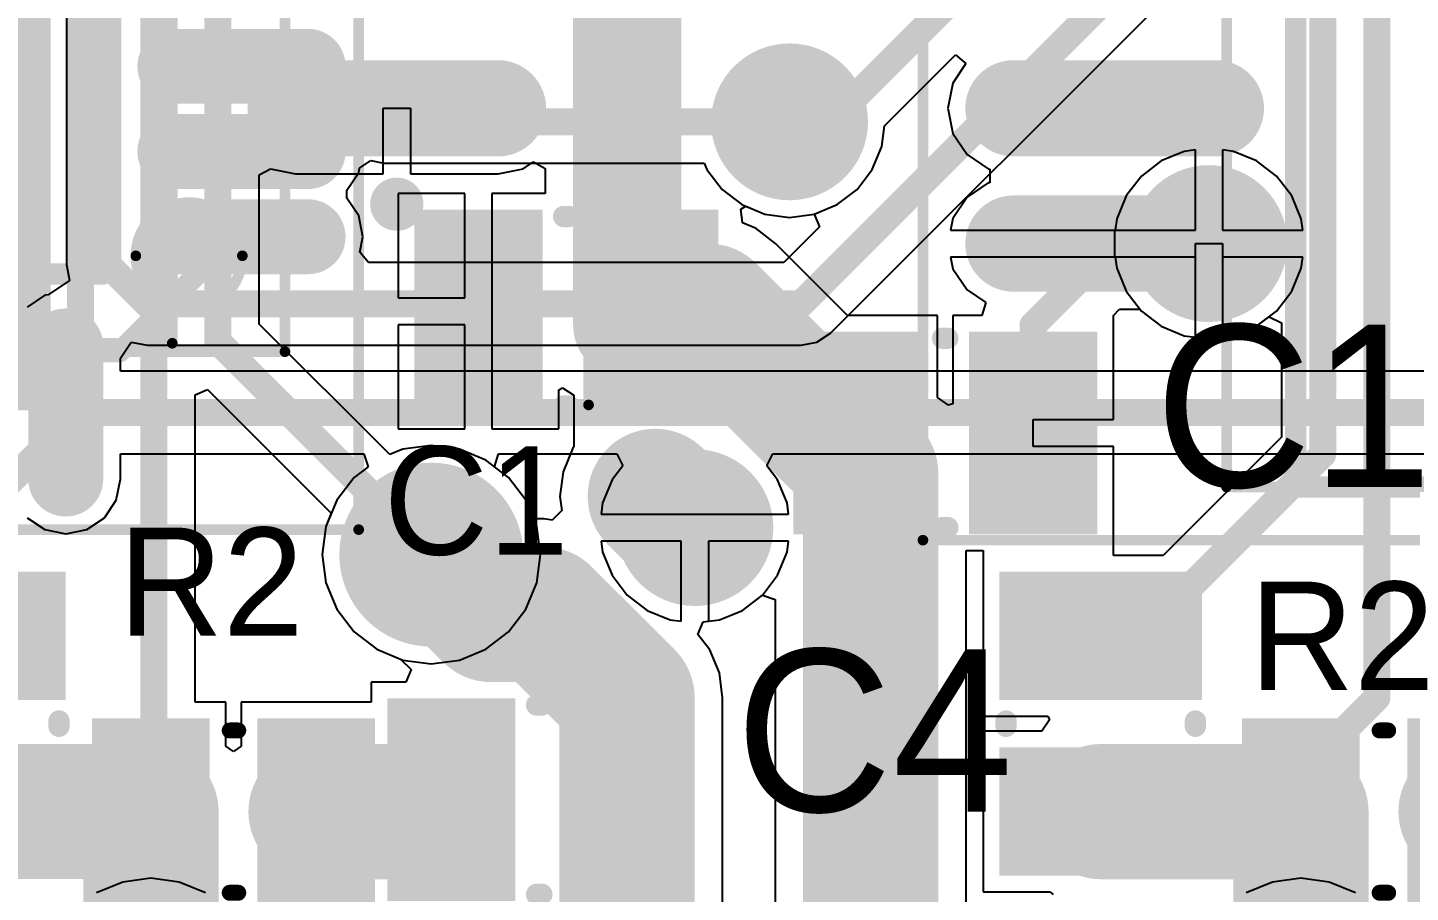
# Model space of a CAD drawing. Extents: x 60.8 to 138.7, y 69.3 to 128.3.
# Drawn here: x 91.53 to 104.51, y 81.28 to 89.4 of the extents above; entities that cross this region are included whole.
import ezdxf

# ---------------------------------------------------------------- set-up
doc = ezdxf.new("R2010")
doc.units = 0
doc.layers.get('0').update_dxf_attribs({"linetype": 'CONTINUOUS'})
for name, color, linetype in [('BOTTOMLAYER', 5, 'CONTINUOUS'), ('BOTTOMOVERLAY', 54, 'CONTINUOUS'), ('BOTTOMPASTE', 16, 'CONTINUOUS'), ('BOTTOMSOLDER', 6, 'CONTINUOUS'), ('MECHANICAL13', 56, 'CONTINUOUS'), ('MECHANICAL15', 56, 'CONTINUOUS'), ('MULTILAYER', 9, 'CONTINUOUS'), ('TOPLAYER', 1, 'CONTINUOUS'), ('TOPOVERLAY', 2, 'CONTINUOUS'), ('TOPPASTE', 8, 'CONTINUOUS'), ('TOPSOLDER', 216, 'CONTINUOUS')]:
    doc.layers.add(name, color=color, linetype=linetype)

# ---------------------------------------------------------------- blocks, each defined once
blk = doc.blocks.new('C0805C_3')
at = {"layer": 'TOPLAYER'}
for points in [[(-0.5, -0.85), (0.5, -0.85), (-0.5, 0.85), (0.5, 0.85)], [(1.15, -0.85), (2.15, -0.85), (1.15, 0.85), (2.15, 0.85)]]:
    blk.add_solid(points, dxfattribs=at)
at = {"layer": 'TOPOVERLAY', "const_width": 0.2}
for points in [[(0.8, 0.889), (0.85, 0.889)], [(0.8, -0.889), (0.85, -0.889)]]:
    blk.add_lwpolyline(points, dxfattribs=at)
at = {"layer": 'TOPOVERLAY', "const_width": 0.1}
for points in [[(0.75, 0.889, 1), (0.85, 0.889, 1)], [(0.8, 0.889, 1), (0.9, 0.889, 1)], [(0.75, -0.889, 1), (0.85, -0.889, 1)], [(0.8, -0.889, 1), (0.9, -0.889, 1)]]:
    blk.add_lwpolyline(points, format="xyb", close=True, dxfattribs=at)
at = {"layer": 'TOPPASTE'}
for points in [[(-0.5, -0.85), (0.5, -0.85), (-0.5, 0.85), (0.5, 0.85)], [(1.15, -0.85), (2.15, -0.85), (1.15, 0.85), (2.15, 0.85)]]:
    blk.add_solid(points, dxfattribs=at)
at = {"layer": 'TOPSOLDER'}
for points in [[(-0.602, -0.952), (0.602, -0.952), (-0.602, 0.952), (0.602, 0.952)], [(1.048, -0.952), (2.252, -0.952), (1.048, 0.952), (2.252, 0.952)]]:
    blk.add_solid(points, dxfattribs=at)
blk = doc.blocks.new('C0805C_4')
at = {"layer": 'TOPLAYER'}
for points in [[(-0.5, -0.85), (0.5, -0.85), (-0.5, 0.85), (0.5, 0.85)], [(1.15, -0.85), (2.15, -0.85), (1.15, 0.85), (2.15, 0.85)]]:
    blk.add_solid(points, dxfattribs=at)
at = {"layer": 'TOPOVERLAY', "const_width": 0.2}
for points in [[(0.85, 0.889), (0.8, 0.889)], [(0.85, -0.889), (0.8, -0.889)]]:
    blk.add_lwpolyline(points, dxfattribs=at)
at = {"layer": 'TOPOVERLAY', "const_width": 0.1}
for points in [[(0.75, 0.889, 1), (0.85, 0.889, 1)], [(0.8, 0.889, 1), (0.9, 0.889, 1)], [(0.75, -0.889, 1), (0.85, -0.889, 1)], [(0.8, -0.889, 1), (0.9, -0.889, 1)]]:
    blk.add_lwpolyline(points, format="xyb", close=True, dxfattribs=at)
at = {"layer": 'TOPPASTE'}
for points in [[(-0.5, -0.85), (0.5, -0.85), (-0.5, 0.85), (0.5, 0.85)], [(1.15, -0.85), (2.15, -0.85), (1.15, 0.85), (2.15, 0.85)]]:
    blk.add_solid(points, dxfattribs=at)
at = {"layer": 'TOPSOLDER'}
for points in [[(-0.602, -0.952), (0.602, -0.952), (-0.602, 0.952), (0.602, 0.952)], [(1.048, -0.952), (2.252, -0.952), (1.048, 0.952), (2.252, 0.952)]]:
    blk.add_solid(points, dxfattribs=at)
blk = doc.blocks.new('C0805C_9')
at = {"layer": 'TOPLAYER'}
for points in [[(-0.5, -0.85), (0.5, -0.85), (-0.5, 0.85), (0.5, 0.85)], [(1.15, -0.85), (2.15, -0.85), (1.15, 0.85), (2.15, 0.85)]]:
    blk.add_solid(points, dxfattribs=at)
at = {"layer": 'TOPOVERLAY', "const_width": 0.2}
for points in [[(0.8, 0.889), (0.85, 0.889)], [(0.8, -0.889), (0.85, -0.889)]]:
    blk.add_lwpolyline(points, dxfattribs=at)
at = {"layer": 'TOPOVERLAY', "const_width": 0.1}
for points in [[(0.75, 0.889, 1), (0.85, 0.889, 1)], [(0.8, 0.889, 1), (0.9, 0.889, 1)], [(0.75, -0.889, 1), (0.85, -0.889, 1)], [(0.8, -0.889, 1), (0.9, -0.889, 1)]]:
    blk.add_lwpolyline(points, format="xyb", close=True, dxfattribs=at)
at = {"layer": 'TOPPASTE'}
for points in [[(-0.5, -0.85), (0.5, -0.85), (-0.5, 0.85), (0.5, 0.85)], [(1.15, -0.85), (2.15, -0.85), (1.15, 0.85), (2.15, 0.85)]]:
    blk.add_solid(points, dxfattribs=at)
at = {"layer": 'TOPSOLDER'}
for points in [[(-0.602, -0.952), (0.602, -0.952), (-0.602, 0.952), (0.602, 0.952)], [(1.048, -0.952), (2.252, -0.952), (1.048, 0.952), (2.252, 0.952)]]:
    blk.add_solid(points, dxfattribs=at)
blk = doc.blocks.new('C0805C_12')
at = {"layer": 'TOPLAYER'}
for points in [[(-0.5, -0.85), (0.5, -0.85), (-0.5, 0.85), (0.5, 0.85)], [(1.15, -0.85), (2.15, -0.85), (1.15, 0.85), (2.15, 0.85)]]:
    blk.add_solid(points, dxfattribs=at)
at = {"layer": 'TOPOVERLAY', "const_width": 0.2}
for points in [[(0.85, 0.889), (0.8, 0.889)], [(0.85, -0.889), (0.8, -0.889)]]:
    blk.add_lwpolyline(points, dxfattribs=at)
at = {"layer": 'TOPOVERLAY', "const_width": 0.1}
for points in [[(0.75, 0.889, 1), (0.85, 0.889, 1)], [(0.8, 0.889, 1), (0.9, 0.889, 1)], [(0.75, -0.889, 1), (0.85, -0.889, 1)], [(0.8, -0.889, 1), (0.9, -0.889, 1)]]:
    blk.add_lwpolyline(points, format="xyb", close=True, dxfattribs=at)
at = {"layer": 'TOPPASTE'}
for points in [[(-0.5, -0.85), (0.5, -0.85), (-0.5, 0.85), (0.5, 0.85)], [(1.15, -0.85), (2.15, -0.85), (1.15, 0.85), (2.15, 0.85)]]:
    blk.add_solid(points, dxfattribs=at)
at = {"layer": 'TOPSOLDER'}
for points in [[(-0.602, -0.952), (0.602, -0.952), (-0.602, 0.952), (0.602, 0.952)], [(1.048, -0.952), (2.252, -0.952), (1.048, 0.952), (2.252, 0.952)]]:
    blk.add_solid(points, dxfattribs=at)
blk = doc.blocks.new('C0805C_13')
at = {"layer": 'TOPLAYER'}
for points in [[(-0.5, -0.85), (0.5, -0.85), (-0.5, 0.85), (0.5, 0.85)], [(1.15, -0.85), (2.15, -0.85), (1.15, 0.85), (2.15, 0.85)]]:
    blk.add_solid(points, dxfattribs=at)
at = {"layer": 'TOPOVERLAY', "const_width": 0.2}
for points in [[(0.85, 0.889), (0.8, 0.889)], [(0.85, -0.889), (0.8, -0.889)]]:
    blk.add_lwpolyline(points, dxfattribs=at)
at = {"layer": 'TOPOVERLAY', "const_width": 0.1}
for points in [[(0.75, 0.889, 1), (0.85, 0.889, 1)], [(0.8, 0.889, 1), (0.9, 0.889, 1)], [(0.75, -0.889, 1), (0.85, -0.889, 1)], [(0.8, -0.889, 1), (0.9, -0.889, 1)]]:
    blk.add_lwpolyline(points, format="xyb", close=True, dxfattribs=at)
at = {"layer": 'TOPPASTE'}
for points in [[(-0.5, -0.85), (0.5, -0.85), (-0.5, 0.85), (0.5, 0.85)], [(1.15, -0.85), (2.15, -0.85), (1.15, 0.85), (2.15, 0.85)]]:
    blk.add_solid(points, dxfattribs=at)
at = {"layer": 'TOPSOLDER'}
for points in [[(-0.602, -0.952), (0.602, -0.952), (-0.602, 0.952), (0.602, 0.952)], [(1.048, -0.952), (2.252, -0.952), (1.048, 0.952), (2.252, 0.952)]]:
    blk.add_solid(points, dxfattribs=at)
blk = doc.blocks.new('P____SO20_M_29')
at = {"layer": 'MECHANICAL13', "const_width": 0.1}
for points in [[(5.55, 8), (-5.55, 8)], [(-5.55, 8), (-5.55, -8)]]:
    blk.add_lwpolyline(points, dxfattribs=at)
at = {"layer": 'MECHANICAL13'}
for points, const_width in [([(-5.575, 8, 1), (-5.525, 8, 1)], 0.05), ([(-5.575, 8, 1), (-5.525, 8, 1)], 0.05), ([(-4.15, 7.1, 1), (-5.15, 7.1, 1)], 0.1), ([(-5.175, 7.1, 1), (-5.125, 7.1, 1)], 0.05), ([(-4.175, 7.1, 1), (-4.125, 7.1, 1)], 0.05)]:
    blk.add_lwpolyline(points, format="xyb", close=True, dxfattribs=dict(at, const_width=const_width))
at = {"layer": 'MECHANICAL15', "const_width": 0.1}
for points in [[(8.4, 8.5), (-8.4, 8.5)], [(-8.4, 8.5), (-8.4, -8.5)]]:
    blk.add_lwpolyline(points, dxfattribs=at)
at = {"layer": 'MECHANICAL15', "const_width": 0.05}
blk.add_lwpolyline([(-8.425, 8.5, 1), (-8.375, 8.5, 1)], format="xyb", close=True, dxfattribs=at)
blk.add_lwpolyline([(-8.425, 8.5, 1), (-8.375, 8.5, 1)], format="xyb", close=True, dxfattribs=at)
at = {"layer": 'TOPLAYER', "const_width": 0.7}
blk.add_lwpolyline([(-7.55, 5.715), (-5.65, 5.715)], dxfattribs=at)
at = {"layer": 'TOPLAYER', "const_width": 0.35}
for points in [[(-7.725, 5.715, 1), (-7.375, 5.715, 1)], [(-5.825, 5.715, 1), (-5.475, 5.715, 1)]]:
    blk.add_lwpolyline(points, format="xyb", close=True, dxfattribs=at)
at = {"layer": 'TOPLAYER'}
blk.add_solid([(-3.25, -8.4), (3.25, -8.4), (-3.25, 8.4), (3.25, 8.4)], dxfattribs=at)
at = {"layer": 'TOPOVERLAY', "const_width": 0.2}
for points in [[(-4, 8), (-4.9, 7.1)], [(-3.65, 8), (-4, 8)], [(-4.9, 7.1), (-4.9, -8)]]:
    blk.add_lwpolyline(points, dxfattribs=at)
at = {"layer": 'TOPOVERLAY'}
for points, const_width in [([(-4.05, 8, 1), (-3.95, 8, 1)], 0.1), ([(-4.05, 8, 1), (-3.95, 8, 1)], 0.1), ([(-3.7, 8, 1), (-3.6, 8, 1)], 0.1), ([(-4.95, 7.1, 1), (-4.85, 7.1, 1)], 0.1), ([(-4.95, 7.1, 1), (-4.85, 7.1, 1)], 0.1), ([(-6.475, 6.615, 1), (-6.725, 6.615, 1)], 0.25), ([(-6.787, 6.615, 1), (-6.663, 6.615, 1)], 0.125), ([(-6.537, 6.615, 1), (-6.412, 6.615, 1)], 0.125)]:
    blk.add_lwpolyline(points, format="xyb", close=True, dxfattribs=dict(at, const_width=const_width))
at = {"layer": 'TOPPASTE', "const_width": 0.7}
blk.add_lwpolyline([(-7.55, 5.715), (-5.65, 5.715)], dxfattribs=at)
at = {"layer": 'TOPPASTE', "const_width": 0.35}
for points in [[(-7.725, 5.715, 1), (-7.375, 5.715, 1)], [(-5.825, 5.715, 1), (-5.475, 5.715, 1)]]:
    blk.add_lwpolyline(points, format="xyb", close=True, dxfattribs=at)
at = {"layer": 'TOPPASTE'}
blk.add_solid([(-3.25, -8.4), (3.25, -8.4), (-3.25, 8.4), (3.25, 8.4)], dxfattribs=at)
at = {"layer": 'TOPSOLDER', "const_width": 0.903}
blk.add_lwpolyline([(-7.55, 5.715), (-5.65, 5.715)], dxfattribs=at)
at = {"layer": 'TOPSOLDER', "const_width": 0.452}
for points in [[(-7.776, 5.715, 1), (-7.324, 5.715, 1)], [(-5.876, 5.715, 1), (-5.424, 5.715, 1)]]:
    blk.add_lwpolyline(points, format="xyb", close=True, dxfattribs=at)
at = {"layer": 'TOPSOLDER'}
blk.add_solid([(-3.352, -8.502), (3.352, -8.502), (-3.352, 8.502), (3.352, 8.502)], dxfattribs=at)
blk = doc.blocks.new('P____SO20_M_30')
at = {"layer": 'MECHANICAL13', "const_width": 0.1}
for points in [[(-5.55, -8), (-5.55, 8)], [(-5.55, -8), (5.55, -8)]]:
    blk.add_lwpolyline(points, dxfattribs=at)
at = {"layer": 'MECHANICAL13', "const_width": 0.05}
blk.add_lwpolyline([(-5.575, -8, 1), (-5.525, -8, 1)], format="xyb", close=True, dxfattribs=at)
blk.add_lwpolyline([(-5.575, -8, 1), (-5.525, -8, 1)], format="xyb", close=True, dxfattribs=at)
at = {"layer": 'MECHANICAL15', "const_width": 0.1}
for points in [[(-8.4, -8.5), (-8.4, 8.5)], [(-8.4, -8.5), (8.4, -8.5)]]:
    blk.add_lwpolyline(points, dxfattribs=at)
at = {"layer": 'MECHANICAL15', "const_width": 0.05}
blk.add_lwpolyline([(-8.425, -8.5, 1), (-8.375, -8.5, 1)], format="xyb", close=True, dxfattribs=at)
blk.add_lwpolyline([(-8.425, -8.5, 1), (-8.375, -8.5, 1)], format="xyb", close=True, dxfattribs=at)
at = {"layer": 'TOPLAYER', "const_width": 0.7}
for points in [[(-7.55, -4.445), (-5.65, -4.445)], [(-7.55, -5.715), (-5.65, -5.715)]]:
    blk.add_lwpolyline(points, dxfattribs=at)
at = {"layer": 'TOPLAYER', "const_width": 0.35}
for points in [[(-7.725, -4.445, 1), (-7.375, -4.445, 1)], [(-5.825, -4.445, 1), (-5.475, -4.445, 1)], [(-7.725, -5.715, 1), (-7.375, -5.715, 1)], [(-5.825, -5.715, 1), (-5.475, -5.715, 1)]]:
    blk.add_lwpolyline(points, format="xyb", close=True, dxfattribs=at)
at = {"layer": 'TOPOVERLAY', "const_width": 0.2}
for points in [[(-4.9, -8), (-4.9, 7.1)], [(-4.9, -8), (-3.65, -8)]]:
    blk.add_lwpolyline(points, dxfattribs=at)
at = {"layer": 'TOPOVERLAY', "const_width": 0.1}
blk.add_lwpolyline([(-4.95, -8, 1), (-4.85, -8, 1)], format="xyb", close=True, dxfattribs=at)
blk.add_lwpolyline([(-4.95, -8, 1), (-4.85, -8, 1)], format="xyb", close=True, dxfattribs=at)
at = {"layer": 'TOPPASTE', "const_width": 0.7}
for points in [[(-7.55, -4.445), (-5.65, -4.445)], [(-7.55, -5.715), (-5.65, -5.715)]]:
    blk.add_lwpolyline(points, dxfattribs=at)
at = {"layer": 'TOPPASTE', "const_width": 0.35}
for points in [[(-7.725, -4.445, 1), (-7.375, -4.445, 1)], [(-5.825, -4.445, 1), (-5.475, -4.445, 1)], [(-7.725, -5.715, 1), (-7.375, -5.715, 1)], [(-5.825, -5.715, 1), (-5.475, -5.715, 1)]]:
    blk.add_lwpolyline(points, format="xyb", close=True, dxfattribs=at)
at = {"layer": 'TOPSOLDER', "const_width": 0.903}
for points in [[(-7.55, -4.445), (-5.65, -4.445)], [(-7.55, -5.715), (-5.65, -5.715)]]:
    blk.add_lwpolyline(points, dxfattribs=at)
at = {"layer": 'TOPSOLDER', "const_width": 0.452}
for points in [[(-7.776, -4.445, 1), (-7.324, -4.445, 1)], [(-5.876, -4.445, 1), (-5.424, -4.445, 1)], [(-7.776, -5.715, 1), (-7.324, -5.715, 1)], [(-5.876, -5.715, 1), (-5.424, -5.715, 1)]]:
    blk.add_lwpolyline(points, format="xyb", close=True, dxfattribs=at)
blk = doc.blocks.new('C0805R_40')
at = {"layer": 'TOPLAYER'}
for points in [[(-0.45, -0.775), (0.45, -0.775), (-0.45, 0.775), (0.45, 0.775)], [(1.1, -0.775), (2, -0.775), (1.1, 0.775), (2, 0.775)]]:
    blk.add_solid(points, dxfattribs=at)
at = {"layer": 'TOPOVERLAY', "const_width": 0.15}
for points in [[(0.81, 0.762), (0.73, 0.762)], [(0.81, -0.762), (0.73, -0.762)]]:
    blk.add_lwpolyline(points, dxfattribs=at)
at = {"layer": 'TOPOVERLAY', "const_width": 0.075}
for points in [[(0.693, 0.762, 1), (0.768, 0.762, 1)], [(0.773, 0.762, 1), (0.848, 0.762, 1)], [(0.693, -0.762, 1), (0.768, -0.762, 1)], [(0.773, -0.762, 1), (0.848, -0.762, 1)]]:
    blk.add_lwpolyline(points, format="xyb", close=True, dxfattribs=at)
at = {"layer": 'TOPPASTE'}
for points in [[(-0.45, -0.775), (0.45, -0.775), (-0.45, 0.775), (0.45, 0.775)], [(1.1, -0.775), (2, -0.775), (1.1, 0.775), (2, 0.775)]]:
    blk.add_solid(points, dxfattribs=at)
at = {"layer": 'TOPSOLDER'}
for points in [[(-0.552, -0.877), (0.552, -0.877), (-0.552, 0.877), (0.552, 0.877)], [(0.998, -0.877), (2.102, -0.877), (0.998, 0.877), (2.102, 0.877)]]:
    blk.add_solid(points, dxfattribs=at)
blk = doc.blocks.new('C0805R_41')
at = {"layer": 'TOPLAYER'}
for points in [[(-0.45, -0.775), (0.45, -0.775), (-0.45, 0.775), (0.45, 0.775)], [(1.1, -0.775), (2, -0.775), (1.1, 0.775), (2, 0.775)]]:
    blk.add_solid(points, dxfattribs=at)
at = {"layer": 'TOPOVERLAY', "const_width": 0.15}
for points in [[(0.81, 0.762), (0.73, 0.762)], [(0.81, -0.762), (0.73, -0.762)]]:
    blk.add_lwpolyline(points, dxfattribs=at)
at = {"layer": 'TOPOVERLAY', "const_width": 0.075}
for points in [[(0.693, 0.762, 1), (0.768, 0.762, 1)], [(0.773, 0.762, 1), (0.848, 0.762, 1)], [(0.693, -0.762, 1), (0.768, -0.762, 1)], [(0.773, -0.762, 1), (0.848, -0.762, 1)]]:
    blk.add_lwpolyline(points, format="xyb", close=True, dxfattribs=at)
at = {"layer": 'TOPPASTE'}
for points in [[(-0.45, -0.775), (0.45, -0.775), (-0.45, 0.775), (0.45, 0.775)], [(1.1, -0.775), (2, -0.775), (1.1, 0.775), (2, 0.775)]]:
    blk.add_solid(points, dxfattribs=at)
at = {"layer": 'TOPSOLDER'}
for points in [[(-0.552, -0.877), (0.552, -0.877), (-0.552, 0.877), (0.552, 0.877)], [(0.998, -0.877), (2.102, -0.877), (0.998, 0.877), (2.102, 0.877)]]:
    blk.add_solid(points, dxfattribs=at)
blk = doc.blocks.new('TQFP_PT44_N_B_57')
at = {"layer": 'BOTTOMLAYER', "const_width": 0.5}
for points in [[(6.275, -2.4), (5.025, -2.4)], [(6.275, -3.2), (5.025, -3.2)], [(6.275, -4), (5.025, -4)], [(4, -5.025), (4, -6.275)]]:
    blk.add_lwpolyline(points, dxfattribs=at)
at = {"layer": 'BOTTOMLAYER', "const_width": 0.25}
for points in [[(4.9, -2.4, 1), (5.15, -2.4, 1)], [(6.15, -2.4, 1), (6.4, -2.4, 1)], [(4.9, -3.2, 1), (5.15, -3.2, 1)], [(6.15, -3.2, 1), (6.4, -3.2, 1)], [(4.9, -4, 1), (5.15, -4, 1)], [(6.15, -4, 1), (6.4, -4, 1)], [(3.875, -5.025, 1), (4.125, -5.025, 1)], [(3.875, -6.275, 1), (4.125, -6.275, 1)]]:
    blk.add_lwpolyline(points, format="xyb", close=True, dxfattribs=at)
at = {"layer": 'BOTTOMOVERLAY', "const_width": 0.2}
for points in [[(4.35, -4.35), (4.35, 4.35)], [(-4.35, -4.35), (4.35, -4.35)]]:
    blk.add_lwpolyline(points, dxfattribs=at)
at = {"layer": 'BOTTOMOVERLAY', "const_width": 0.1}
blk.add_lwpolyline([(4.3, -4.35, 1), (4.4, -4.35, 1)], format="xyb", close=True, dxfattribs=at)
blk.add_lwpolyline([(4.3, -4.35, 1), (4.4, -4.35, 1)], format="xyb", close=True, dxfattribs=at)
at = {"layer": 'BOTTOMPASTE', "const_width": 0.5}
for points in [[(6.275, -2.4), (5.025, -2.4)], [(6.275, -3.2), (5.025, -3.2)], [(6.275, -4), (5.025, -4)], [(4, -5.025), (4, -6.275)]]:
    blk.add_lwpolyline(points, dxfattribs=at)
at = {"layer": 'BOTTOMPASTE', "const_width": 0.25}
for points in [[(4.9, -2.4, 1), (5.15, -2.4, 1)], [(6.15, -2.4, 1), (6.4, -2.4, 1)], [(4.9, -3.2, 1), (5.15, -3.2, 1)], [(6.15, -3.2, 1), (6.4, -3.2, 1)], [(4.9, -4, 1), (5.15, -4, 1)], [(6.15, -4, 1), (6.4, -4, 1)], [(3.875, -5.025, 1), (4.125, -5.025, 1)], [(3.875, -6.275, 1), (4.125, -6.275, 1)]]:
    blk.add_lwpolyline(points, format="xyb", close=True, dxfattribs=at)
at = {"layer": 'BOTTOMSOLDER', "const_width": 0.703}
for points in [[(6.275, -2.4), (5.025, -2.4)], [(6.275, -3.2), (5.025, -3.2)], [(6.275, -4), (5.025, -4)], [(4, -5.025), (4, -6.275)]]:
    blk.add_lwpolyline(points, dxfattribs=at)
at = {"layer": 'BOTTOMSOLDER', "const_width": 0.352}
for points in [[(4.849, -2.4, 1), (5.201, -2.4, 1)], [(6.099, -2.4, 1), (6.451, -2.4, 1)], [(4.849, -3.2, 1), (5.201, -3.2, 1)], [(6.099, -3.2, 1), (6.451, -3.2, 1)], [(4.849, -4, 1), (5.201, -4, 1)], [(6.099, -4, 1), (6.451, -4, 1)], [(3.824, -5.025, 1), (4.176, -5.025, 1)], [(3.824, -6.275, 1), (4.176, -6.275, 1)]]:
    blk.add_lwpolyline(points, format="xyb", close=True, dxfattribs=at)
at = {"layer": 'MECHANICAL13', "const_width": 0.1}
for points in [[(5, -5), (5, 5)], [(-5, -5), (5, -5)]]:
    blk.add_lwpolyline(points, dxfattribs=at)
at = {"layer": 'MECHANICAL13', "const_width": 0.05}
blk.add_lwpolyline([(4.975, -5, 1), (5.025, -5, 1)], format="xyb", close=True, dxfattribs=at)
blk.add_lwpolyline([(4.975, -5, 1), (5.025, -5, 1)], format="xyb", close=True, dxfattribs=at)
at = {"layer": 'MECHANICAL15', "const_width": 0.1}
for points in [[(6.75, -6.75), (6.75, 6.75)], [(-6.75, -6.75), (6.75, -6.75)]]:
    blk.add_lwpolyline(points, dxfattribs=at)
at = {"layer": 'MECHANICAL15', "const_width": 0.05}
blk.add_lwpolyline([(6.725, -6.75, 1), (6.775, -6.75, 1)], format="xyb", close=True, dxfattribs=at)
blk.add_lwpolyline([(6.725, -6.75, 1), (6.775, -6.75, 1)], format="xyb", close=True, dxfattribs=at)

msp = doc.modelspace()

# ---------------------------------------------------------------- linework, layer by layer
at = {"layer": 'BOTTOMLAYER'}
for p, q in [((99.062, 86.534), (104.528, 92)), ((91.89, 91.77), (91.89, 87.179)), ((94.642, 88.084), (94.747, 88.155)), ((94.747, 88.155), (94.869, 88.131)), ((102.168, 88.153), (101.982, 88.01)), ((102.384, 88.242), (102.168, 88.153)), ((102.489, 88.256), (102.384, 88.242)), ((102.489, 87.503), (102.489, 88.256)), ((102.848, 88.242), (102.743, 88.256)), ((102.743, 88.256), (102.743, 87.503)), ((103.064, 88.153), (102.848, 88.242)), ((103.25, 88.01), (103.064, 88.153)), ((94.522, 87.877), (94.634, 88.043)), ((94.634, 88.043), (94.642, 88.084)), ((94.869, 88.131), (97.878, 88.131)), ((97.878, 88.131), (97.902, 88.071)), ((97.902, 88.071), (98.045, 87.885)), ((101.982, 88.01), (101.839, 87.824)), ((103.393, 87.824), (103.25, 88.01)), ((94.522, 87.803), (94.522, 87.877)), ((98.045, 87.885), (98.231, 87.742)), ((94.634, 87.637), (94.522, 87.803)), ((101.839, 87.824), (101.75, 87.608)), ((103.482, 87.608), (103.393, 87.824)), ((94.673, 87.44), (94.634, 87.637)), ((98.231, 87.742), (98.447, 87.653)), ((98.447, 87.653), (98.679, 87.622)), ((98.679, 87.622), (98.911, 87.653)), ((98.911, 87.653), (98.911, 87.653)), ((98.911, 87.653), (98.911, 87.653)), ((98.911, 87.653), (98.911, 87.653)), ((98.911, 87.653), (98.961, 87.532)), ((98.961, 87.532), (98.626, 87.197)), ((101.75, 87.608), (101.736, 87.503)), ((101.736, 87.503), (102.489, 87.503)), ((102.743, 87.503), (103.496, 87.503)), ((103.496, 87.503), (103.482, 87.608)), ((94.644, 87.296), (94.673, 87.44)), ((94.725, 87.197), (94.644, 87.296)), ((102.489, 87.249), (101.736, 87.249)), ((101.736, 87.249), (101.75, 87.144)), ((102.489, 86.496), (102.489, 87.249)), ((103.496, 87.249), (102.743, 87.249)), ((102.743, 87.249), (102.743, 86.496)), ((103.482, 87.144), (103.496, 87.249)), ((91.89, 87.179), (91.919, 87.03)), ((98.626, 87.197), (94.725, 87.197)), ((101.75, 87.144), (101.839, 86.928)), ((103.393, 86.928), (103.482, 87.144)), ((91.919, 87.03), (91.719, 86.896)), ((91.687, 86.89), (91.521, 86.778)), ((91.719, 86.896), (91.687, 86.89)), ((101.839, 86.928), (101.982, 86.742)), ((103.25, 86.742), (103.393, 86.928)), ((101.982, 86.742), (102.168, 86.599)), ((103.064, 86.599), (103.25, 86.742)), ((102.168, 86.599), (102.384, 86.51)), ((102.848, 86.51), (103.064, 86.599)), ((92.398, 86.299), (92.499, 86.45)), ((92.499, 86.45), (92.648, 86.421)), ((98.787, 86.421), (98.935, 86.45)), ((98.935, 86.45), (99.062, 86.534)), ((102.384, 86.51), (102.489, 86.496)), ((102.743, 86.496), (102.848, 86.51)), ((92.648, 86.421), (98.787, 86.421)), ((92.398, 86.178), (92.398, 86.299)), ((113.823, 86.178), (92.398, 86.178)), ((92.398, 85.165), (92.398, 85.402)), ((92.398, 85.402), (94.682, 85.402)), ((94.723, 85.281), (94.591, 85.18)), ((94.682, 85.402), (94.723, 85.281)), ((95.908, 85.281), (95.948, 85.402)), ((96.04, 85.18), (95.908, 85.281)), ((95.948, 85.402), (97.057, 85.402)), ((97.113, 85.288), (97.013, 85.157)), ((97.057, 85.402), (97.113, 85.288)), ((98.467, 85.288), (98.523, 85.402)), ((98.567, 85.157), (98.467, 85.288)), ((98.523, 85.402), (113.984, 85.402)), ((92.359, 84.968), (92.398, 85.165)), ((94.591, 85.18), (94.428, 84.967)), ((96.203, 84.967), (96.04, 85.18)), ((97.013, 85.157), (96.924, 84.941)), ((98.656, 84.941), (98.567, 85.157)), ((92.247, 84.802), (92.359, 84.968)), ((94.428, 84.967), (94.326, 84.72)), ((96.305, 84.72), (96.203, 84.967)), ((96.924, 84.941), (96.91, 84.836)), ((98.67, 84.836), (98.656, 84.941)), ((91.521, 84.802), (91.687, 84.69)), ((92.081, 84.69), (92.247, 84.802)), ((96.91, 84.836), (98.67, 84.836)), ((91.687, 84.69), (91.884, 84.651)), ((91.884, 84.651), (92.081, 84.69)), ((94.326, 84.72), (94.291, 84.455)), ((96.34, 84.455), (96.305, 84.72)), ((97.663, 84.582), (96.91, 84.582)), ((96.91, 84.582), (96.924, 84.477)), ((97.663, 83.829), (97.663, 84.582)), ((98.67, 84.582), (97.917, 84.582)), ((97.917, 84.582), (97.917, 83.829)), ((98.656, 84.477), (98.67, 84.582)), ((94.291, 84.455), (94.326, 84.19)), ((96.305, 84.19), (96.34, 84.455)), ((96.924, 84.477), (97.013, 84.261)), ((98.567, 84.261), (98.656, 84.477)), ((97.013, 84.261), (97.156, 84.075)), ((98.424, 84.075), (98.567, 84.261)), ((94.326, 84.19), (94.428, 83.943)), ((96.203, 83.943), (96.305, 84.19)), ((97.156, 84.075), (97.342, 83.932)), ((98.238, 83.932), (98.424, 84.075)), ((94.428, 83.943), (94.591, 83.73)), ((96.04, 83.73), (96.203, 83.943)), ((97.342, 83.932), (97.558, 83.843)), ((98.022, 83.843), (98.238, 83.932)), ((94.591, 83.73), (94.803, 83.568)), ((95.828, 83.568), (96.04, 83.73)), ((97.558, 83.843), (97.663, 83.829)), ((97.917, 83.829), (98.022, 83.843)), ((94.803, 83.568), (95.05, 83.465)), ((95.05, 83.465), (95.315, 83.43)), ((95.315, 83.43), (95.581, 83.465)), ((95.581, 83.465), (95.828, 83.568)), ((92.684, 81.416), (92.419, 81.381)), ((92.949, 81.381), (92.684, 81.416)), ((103.479, 81.416), (103.214, 81.381)), ((103.744, 81.381), (103.479, 81.416)), ((92.419, 81.381), (92.172, 81.278)), ((93.196, 81.278), (92.949, 81.381)), ((103.214, 81.381), (102.967, 81.278)), ((103.991, 81.278), (103.744, 81.381))]:
    msp.add_line(p, q, dxfattribs=at)
at = {"layer": 'BOTTOMLAYER', "const_width": 0.254}
for points in [[(98.787, 86.809), (104.253, 92.275)], [(92.278, 87.179), (92.278, 91.77)], [(93.534, 89.04), (93.538, 89.036)], [(93.538, 89.036), (94.352, 89.036)], [(94.352, 89.036), (94.869, 88.519)], [(94.869, 88.519), (98.679, 88.519)], [(92.278, 87.179), (92.648, 86.809)], [(92.648, 86.809), (98.787, 86.809)], [(91.884, 85.79), (113.984, 85.79)]]:
    msp.add_lwpolyline(points, dxfattribs=at)
at = {"layer": 'BOTTOMLAYER'}
for points, const_width in [([(93.471, 89.04, 1), (93.598, 89.04, 1)], 0.127), ([(93.475, 89.036, 1), (93.602, 89.036, 1)], 0.127), ([(93.475, 89.036, 1), (93.602, 89.036, 1)], 0.127), ([(94.289, 89.036, 1), (94.416, 89.036, 1)], 0.127), ([(94.289, 89.036, 1), (94.416, 89.036, 1)], 0.127), ([(98.361, 88.519, 1), (98.996, 88.519, 1)], 0.635), ([(94.805, 88.519, 1), (94.932, 88.519, 1)], 0.127), ([(94.805, 88.519, 1), (94.932, 88.519, 1)], 0.127), ([(98.615, 88.519, 1), (98.742, 88.519, 1)], 0.127), ([(102.299, 87.376, 1), (102.933, 87.376, 1)], 0.635), ([(92.215, 87.179, 1), (92.342, 87.179, 1)], 0.127), ([(92.215, 87.179, 1), (92.342, 87.179, 1)], 0.127), ([(92.584, 86.809, 1), (92.711, 86.809, 1)], 0.127), ([(92.584, 86.809, 1), (92.711, 86.809, 1)], 0.127), ([(98.723, 86.809, 1), (98.85, 86.809, 1)], 0.127), ([(98.723, 86.809, 1), (98.85, 86.809, 1)], 0.127), ([(91.821, 85.79, 1), (91.948, 85.79, 1)], 0.127), ([(97.472, 84.709, 1), (98.107, 84.709, 1)], 0.635), ([(94.934, 84.455, 1), (95.696, 84.455, 1)], 0.762)]:
    msp.add_lwpolyline(points, format="xyb", close=True, dxfattribs=dict(at, const_width=const_width))
at = {"layer": 'BOTTOMSOLDER'}
for points, const_width in [([(98.311, 88.519, 1), (99.047, 88.519, 1)], 0.737), ([(102.248, 87.376, 1), (102.984, 87.376, 1)], 0.737), ([(97.422, 84.709, 1), (98.158, 84.709, 1)], 0.737), ([(94.884, 84.455, 1), (95.747, 84.455, 1)], 0.864)]:
    msp.add_lwpolyline(points, format="xyb", close=True, dxfattribs=dict(at, const_width=const_width))
at = {"layer": 'MULTILAYER'}
for points, const_width in [([(98.361, 88.519, 1), (98.996, 88.519, 1)], 0.635), ([(102.299, 87.376, 1), (102.933, 87.376, 1)], 0.635), ([(97.472, 84.709, 1), (98.107, 84.709, 1)], 0.635), ([(94.934, 84.455, 1), (95.696, 84.455, 1)], 0.762)]:
    msp.add_lwpolyline(points, format="xyb", close=True, dxfattribs=dict(at, const_width=const_width))
at = {"layer": 'TOPLAYER'}
for p, q in [((99.571, 88.48), (100.237, 89.147)), ((100.335, 89.066), (100.212, 88.882)), ((100.237, 89.147), (100.335, 89.066)), ((100.212, 88.882), (100.165, 88.646)), ((94.865, 88.03), (94.865, 88.646)), ((94.865, 88.646), (95.119, 88.646)), ((95.119, 88.646), (95.119, 88.03)), ((100.165, 88.646), (100.212, 88.41)), ((99.545, 88.287), (99.571, 88.48)), ((100.212, 88.41), (100.346, 88.211)), ((99.456, 88.071), (99.545, 88.287)), ((96.178, 88.077), (96.274, 88.142)), ((96.274, 88.142), (96.386, 88.082)), ((100.346, 88.211), (100.545, 88.077)), ((93.699, 88.02), (93.806, 88.077)), ((93.699, 86.62), (93.699, 88.02)), ((93.806, 88.077), (94.042, 88.03)), ((94.042, 88.03), (94.865, 88.03)), ((95.119, 88.03), (95.942, 88.03)), ((95.942, 88.03), (96.178, 88.077)), ((96.386, 88.082), (96.386, 87.845)), ((99.313, 87.885), (99.456, 88.071)), ((100.545, 88.077), (100.558, 88.075)), ((100.558, 88.075), (100.558, 87.947)), ((99.127, 87.742), (99.313, 87.885)), ((100.545, 87.945), (100.346, 87.811)), ((100.558, 87.947), (100.545, 87.945)), ((95.631, 87.845), (95.004, 87.845)), ((95.004, 87.845), (95.004, 86.868)), ((95.631, 86.868), (95.631, 87.845)), ((96.386, 87.845), (95.885, 87.845)), ((95.885, 87.845), (95.885, 86.741)), ((100.346, 87.811), (100.212, 87.612)), ((98.223, 87.698), (98.268, 87.727)), ((98.236, 87.571), (98.223, 87.698)), ((98.268, 87.727), (98.447, 87.653)), ((98.447, 87.653), (98.679, 87.622)), ((98.679, 87.622), (98.911, 87.653)), ((98.911, 87.653), (99.127, 87.742)), ((98.365, 87.518), (98.236, 87.571)), ((98.551, 87.375), (98.365, 87.518)), ((100.212, 87.612), (100.19, 87.503)), ((100.19, 87.503), (101.731, 87.503)), ((101.731, 87.503), (101.731, 87.249)), ((99.224, 86.702), (98.551, 87.375)), ((102.489, 86.496), (102.489, 87.376)), ((102.489, 87.376), (102.743, 87.376)), ((102.743, 87.376), (102.743, 86.496)), ((101.731, 87.249), (100.19, 87.249)), ((100.19, 87.249), (100.212, 87.14)), ((100.212, 87.14), (100.346, 86.941)), ((95.004, 86.868), (95.631, 86.868)), ((100.346, 86.941), (100.521, 86.824)), ((95.885, 86.741), (95.885, 85.637)), ((100.521, 86.824), (100.484, 86.702)), ((101.719, 86.702), (101.777, 86.76)), ((101.777, 86.76), (101.968, 86.76)), ((101.968, 86.76), (101.982, 86.742)), ((101.982, 86.742), (102.168, 86.599)), ((94.926, 85.394), (93.699, 86.62)), ((95.631, 86.614), (95.004, 86.614)), ((95.004, 86.614), (95.004, 85.637)), ((95.631, 85.637), (95.631, 86.614)), ((100.069, 86.702), (99.224, 86.702)), ((100.069, 85.932), (100.069, 86.702)), ((100.484, 86.702), (100.211, 86.702)), ((100.211, 86.702), (100.211, 85.871)), ((101.719, 85.725), (101.719, 86.702)), ((101.719, 86.702), (101.719, 86.702)), ((101.719, 86.702), (101.719, 86.702)), ((102.168, 86.599), (102.384, 86.51)), ((102.848, 86.51), (103.064, 86.599)), ((103.064, 86.599), (103.182, 86.689)), ((103.182, 86.689), (103.296, 86.633)), ((103.296, 86.633), (103.296, 85.557)), ((102.384, 86.51), (102.489, 86.496)), ((102.743, 86.496), (102.848, 86.51)), ((93.098, 85.957), (93.216, 86.005)), ((93.098, 83.071), (93.098, 85.957)), ((93.216, 86.005), (94.377, 84.844)), ((96.512, 86.003), (96.546, 86.02)), ((96.512, 85.637), (96.512, 86.003)), ((96.546, 86.02), (96.654, 85.953)), ((96.654, 85.953), (96.654, 85.637)), ((100.172, 85.858), (100.069, 85.932)), ((100.211, 85.871), (100.172, 85.858)), ((100.965, 85.471), (100.965, 85.725)), ((100.965, 85.725), (101.719, 85.725)), ((95.004, 85.637), (95.631, 85.637)), ((95.885, 85.637), (96.512, 85.637)), ((96.654, 85.637), (96.654, 85.637)), ((96.654, 85.637), (96.654, 85.466)), ((103.296, 85.557), (102.186, 84.447)), ((95.05, 85.445), (94.926, 85.394)), ((95.315, 85.48), (95.05, 85.445)), ((95.581, 85.445), (95.315, 85.48)), ((95.828, 85.342), (95.581, 85.445)), ((96.642, 85.45), (96.553, 85.234)), ((96.654, 85.466), (96.642, 85.45)), ((101.719, 85.471), (100.965, 85.471)), ((101.719, 84.494), (101.719, 85.471)), ((96.04, 85.18), (95.828, 85.342)), ((96.203, 84.967), (96.04, 85.18)), ((96.553, 85.234), (96.522, 85.002)), ((96.276, 84.79), (96.203, 84.967)), ((96.522, 85.002), (96.54, 84.87)), ((94.377, 84.844), (94.326, 84.72)), ((96.372, 84.79), (96.276, 84.79)), ((96.45, 84.78), (96.372, 84.79)), ((96.54, 84.87), (96.45, 84.78)), ((94.326, 84.72), (94.291, 84.455)), ((94.291, 84.455), (94.326, 84.19)), ((100.338, 80.381), (100.338, 84.494)), ((100.338, 84.494), (100.496, 84.494)), ((100.496, 84.494), (100.496, 84.447)), ((100.496, 84.447), (100.496, 84.447)), ((100.496, 84.447), (100.496, 82.939)), ((101.719, 84.447), (101.719, 84.494)), ((101.719, 84.494), (101.719, 84.494)), ((102.186, 84.447), (101.719, 84.447)), ((94.326, 84.19), (94.428, 83.943)), ((98.238, 83.932), (98.424, 84.075)), ((98.424, 84.075), (98.544, 84.034)), ((98.424, 84.075), (98.424, 84.075)), ((98.544, 84.034), (98.544, 80.01)), ((94.428, 83.943), (94.591, 83.73)), ((98.022, 83.843), (98.238, 83.932)), ((94.591, 83.73), (94.803, 83.568)), ((97.819, 83.705), (97.868, 83.823)), ((97.868, 83.823), (98.022, 83.843)), ((97.931, 83.56), (97.819, 83.705)), ((94.803, 83.568), (95.028, 83.474)), ((95.028, 83.474), (95.127, 83.376)), ((98.02, 83.344), (97.931, 83.56)), ((95.127, 83.376), (95.078, 83.258)), ((98.051, 83.112), (98.02, 83.344)), ((95.078, 83.258), (94.75, 83.258)), ((94.75, 83.258), (94.75, 83.071)), ((98.051, 82.154), (98.051, 83.112)), ((93.388, 83.071), (93.098, 83.071)), ((93.388, 82.658), (93.388, 83.071)), ((94.75, 83.071), (93.53, 83.071)), ((93.53, 83.071), (93.53, 82.658)), ((100.496, 82.939), (101.103, 82.939)), ((101.118, 82.903), (101.047, 82.797)), ((101.103, 82.939), (101.118, 82.903)), ((101.047, 82.797), (100.496, 82.797)), ((100.496, 82.797), (100.496, 81.289)), ((93.459, 82.607), (93.388, 82.658)), ((93.53, 82.658), (93.459, 82.607)), ((98.051, 79.369), (98.051, 82.154)), ((100.496, 81.289), (101.122, 81.289)), ((101.122, 81.289), (101.153, 81.265))]:
    msp.add_line(p, q, dxfattribs=at)
for points, const_width in [([(92.023, 85.803), (92.023, 94.011)], 0.254), ([(92.71, 82.068), (92.71, 93.726)], 0.254), ([(93.311, 86.459), (93.311, 91.559)], 0.254), ([(104.192, 83.11), (104.192, 91.007)], 0.254), ([(97.155, 86.614), (97.155, 90.17)], 1.016), ([(103.684, 85.396), (103.684, 90.118)], 0.254), ([(99.06, 88.519), (100.457, 89.916)], 0.254), ([(98.679, 88.519), (99.06, 88.519)], 0.254), ([(100.965, 86.61), (101.731, 87.376)], 0.254), ([(97.917, 86.741), (99.441, 85.217)], 1.27), ([(97.281, 86.741), (97.281, 87.123)], 0.254), ([(100.965, 85.598), (100.965, 86.61)], 0.254), ([(93.311, 86.459), (95.315, 84.455)], 0.254), ([(90.932, 84.712), (92.023, 85.803)], 0.254), ([(99.441, 80.01), (99.441, 85.217)], 1.27), ([(97.419, 85.002), (97.712, 84.709)], 1.27), ([(102.146, 83.858), (103.684, 85.396)], 0.254), ([(97.712, 84.709), (97.79, 84.709)], 1.27), ([(95.315, 84.455), (95.877, 83.893)], 1.27), ([(95.877, 83.893), (96.372, 83.893)], 1.27), ([(96.372, 83.893), (97.154, 83.112)], 1.27), ([(101.943, 83.858), (102.146, 83.858)], 0.254), ([(97.154, 82.154), (97.154, 83.112)], 1.27), ([(103.479, 82.397), (104.192, 83.11)], 0.254), ([(97.154, 77.636), (97.154, 82.154)], 1.27), ([(90.932, 82.043), (92.683, 82.043)], 1.27), ([(92.684, 78.166), (92.684, 82.042)], 1.27), ([(94.234, 82.042), (95.392, 82.042)], 1.27), ([(101.601, 82.042), (103.479, 82.042)], 1.27), ([(103.479, 78.166), (103.479, 82.042)], 1.27), ([(105.029, 82.042), (106.187, 82.042)], 1.27), ([(103.479, 82.042), (103.479, 82.397)], 0.254), ([(92.683, 82.043), (92.684, 82.042)], 0.254), ([(92.684, 82.042), (92.71, 82.068)], 0.254)]:
    msp.add_lwpolyline(points, dxfattribs=dict(at, const_width=const_width))
for points, const_width in [([(98.361, 88.519, 1), (98.996, 88.519, 1)], 0.635), ([(98.615, 88.519, 1), (98.742, 88.519, 1)], 0.127), ([(98.996, 88.519, 1), (99.123, 88.519, 1)], 0.127), ([(98.996, 88.519, 1), (99.123, 88.519, 1)], 0.127), ([(102.299, 87.376, 1), (102.933, 87.376, 1)], 0.635), ([(101.668, 87.376, 1), (101.795, 87.376, 1)], 0.127), ([(97.599, 86.741, 1), (98.234, 86.741, 1)], 0.635), ([(97.217, 87.123, 1), (97.344, 87.123, 1)], 0.127), ([(96.901, 86.614, 1), (97.409, 86.614, 1)], 0.508), ([(97.217, 86.741, 1), (97.344, 86.741, 1)], 0.127), ([(100.901, 86.61, 1), (101.028, 86.61, 1)], 0.127), ([(100.901, 86.61, 1), (101.028, 86.61, 1)], 0.127), ([(93.248, 86.459, 1), (93.375, 86.459, 1)], 0.127), ([(93.248, 86.459, 1), (93.375, 86.459, 1)], 0.127), ([(91.96, 85.803, 1), (92.087, 85.803, 1)], 0.127), ([(91.96, 85.803, 1), (92.087, 85.803, 1)], 0.127), ([(99.123, 85.217, 1), (99.758, 85.217, 1)], 0.635), ([(99.123, 85.217, 1), (99.758, 85.217, 1)], 0.635), ([(100.901, 85.598, 1), (101.028, 85.598, 1)], 0.127), ([(97.101, 85.002, 1), (97.736, 85.002, 1)], 0.635), ([(103.62, 85.396, 1), (103.747, 85.396, 1)], 0.127), ([(103.62, 85.396, 1), (103.747, 85.396, 1)], 0.127), ([(97.394, 84.709, 1), (98.029, 84.709, 1)], 0.635), ([(97.394, 84.709, 1), (98.029, 84.709, 1)], 0.635), ([(97.472, 84.709, 1), (98.107, 84.709, 1)], 0.635), ([(97.472, 84.709, 1), (98.107, 84.709, 1)], 0.635), ([(94.934, 84.455, 1), (95.696, 84.455, 1)], 0.762), ([(94.998, 84.455, 1), (95.633, 84.455, 1)], 0.635), ([(95.252, 84.455, 1), (95.379, 84.455, 1)], 0.127), ([(95.56, 83.893, 1), (96.195, 83.893, 1)], 0.635), ([(95.56, 83.893, 1), (96.195, 83.893, 1)], 0.635), ([(96.055, 83.893, 1), (96.69, 83.893, 1)], 0.635), ([(96.055, 83.893, 1), (96.69, 83.893, 1)], 0.635), ([(101.88, 83.858, 1), (102.007, 83.858, 1)], 0.127), ([(102.082, 83.858, 1), (102.209, 83.858, 1)], 0.127), ([(102.082, 83.858, 1), (102.209, 83.858, 1)], 0.127), ([(96.836, 83.112, 1), (97.471, 83.112, 1)], 0.635), ([(96.836, 83.112, 1), (97.471, 83.112, 1)], 0.635), ([(104.128, 83.11, 1), (104.255, 83.11, 1)], 0.127), ([(104.128, 83.11, 1), (104.255, 83.11, 1)], 0.127), ([(96.836, 82.154, 1), (97.471, 82.154, 1)], 0.635), ([(96.836, 82.154, 1), (97.471, 82.154, 1)], 0.635), ([(90.614, 82.043, 1), (91.249, 82.043, 1)], 0.635), ([(92.365, 82.043, 1), (93, 82.043, 1)], 0.635), ([(92.367, 82.042, 1), (93.002, 82.042, 1)], 0.635), ([(93.916, 82.042, 1), (94.551, 82.042, 1)], 0.635), ([(95.074, 82.042, 1), (95.709, 82.042, 1)], 0.635), ([(101.284, 82.042, 1), (101.919, 82.042, 1)], 0.635), ([(103.162, 82.042, 1), (103.797, 82.042, 1)], 0.635), ([(103.162, 82.042, 1), (103.797, 82.042, 1)], 0.635), ([(104.712, 82.042, 1), (105.347, 82.042, 1)], 0.635), ([(103.416, 82.397, 1), (103.543, 82.397, 1)], 0.127), ([(103.416, 82.397, 1), (103.543, 82.397, 1)], 0.127), ([(92.619, 82.043, 1), (92.746, 82.043, 1)], 0.127), ([(92.621, 82.042, 1), (92.748, 82.042, 1)], 0.127), ([(92.621, 82.042, 1), (92.748, 82.042, 1)], 0.127), ([(92.646, 82.068, 1), (92.773, 82.068, 1)], 0.127), ([(92.646, 82.068, 1), (92.773, 82.068, 1)], 0.127), ([(103.416, 82.042, 1), (103.543, 82.042, 1)], 0.127)]:
    msp.add_lwpolyline(points, format="xyb", close=True, dxfattribs=dict(at, const_width=const_width))
at = {"layer": 'TOPSOLDER'}
for points, const_width in [([(98.311, 88.519, 1), (99.047, 88.519, 1)], 0.737), ([(102.248, 87.376, 1), (102.984, 87.376, 1)], 0.737), ([(97.422, 84.709, 1), (98.158, 84.709, 1)], 0.737), ([(94.884, 84.455, 1), (95.747, 84.455, 1)], 0.864)]:
    msp.add_lwpolyline(points, format="xyb", close=True, dxfattribs=dict(at, const_width=const_width))

# ---------------------------------------------------------------- block references
for name, p, rotation in [('P____SO20_M_29', (88.392, 94.361), 180), ('P____SO20_M_30', (108.331, 93.091), 360), ('TQFP_PT44_N_B_57', (87.884, 91.44), 360), ('C0805C_3', (95.758, 86.741), 360), ('C0805C_4', (100.965, 85.598), 180), ('C0805C_12', (90.932, 83.693), 270), ('C0805C_13', (101.6, 83.693), 270), ('C0805C_9', (95.504, 82.154), 360), ('C0805R_40', (94.234, 82.042), 180), ('C0805R_41', (105.029, 82.042), 180)]:
    msp.add_blockref(name, p, dxfattribs=dict(rotation=rotation))

# ---------------------------------------------------------------- texts
at = {"layer": 'TOPOVERLAY'}
for s, height, p in [('C1', 1.524, (102.108, 85.09)), ('C1', 1.016, (94.869, 84.455)), ('R2', 1.016, (92.38, 83.693)), ('R2', 1.016, (102.997, 83.185)), ('C4', 1.524, (98.171, 82.042))]:
    msp.add_text(s, height=height, dxfattribs=at).set_placement(p)

doc.saveas('drawing.dxf')
